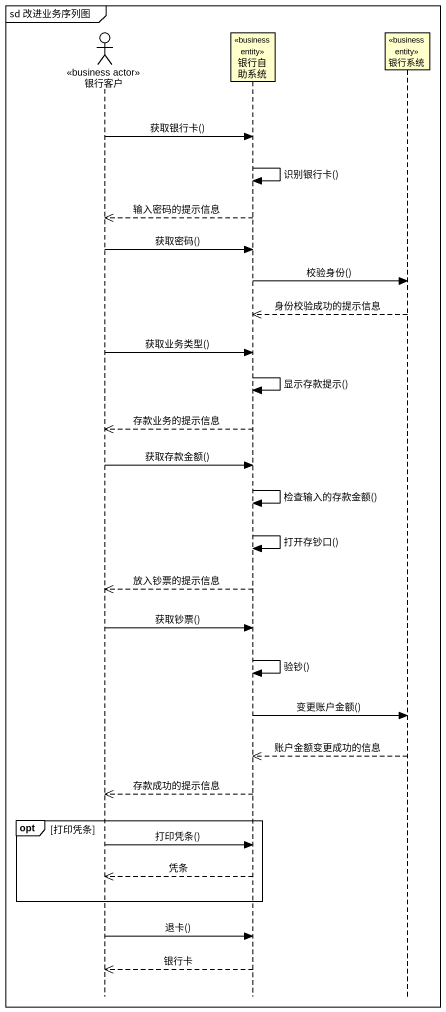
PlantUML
@startuml
mainframe sd 改进业务序列图
hide footbox
actor 银行客户 <<business actor>>
participant 银行自助系统 <<business entity>>
participant 银行系统 <<business entity>>

银行客户 -> 银行自助系统 : 获取银行卡()
银行自助系统 -> 银行自助系统 : 识别银行卡()
银行自助系统 -->> 银行客户 : 输入密码的提示信息
银行客户 -> 银行自助系统 : 获取密码()
银行自助系统 -> 银行系统 : 校验身份()
银行系统 -->> 银行自助系统 : 身份校验成功的提示信息
银行客户 -> 银行自助系统 : 获取业务类型()
银行自助系统 -> 银行自助系统 : 显示存款提示()
银行自助系统 -->> 银行客户 : 存款业务的提示信息
银行客户 -> 银行自助系统 : 获取存款金额()
银行自助系统 -> 银行自助系统 : 检查输入的存款金额()
银行自助系统 -> 银行自助系统 : 打开存钞口()
银行自助系统 -->> 银行客户 : 放入钞票的提示信息
银行客户 -> 银行自助系统 : 获取钞票()
银行自助系统 -> 银行自助系统 : 验钞()
银行自助系统 -> 银行系统 : 变更账户金额()
银行系统 -->> 银行自助系统 : 账户金额变更成功的信息
银行自助系统 -->> 银行客户 : 存款成功的提示信息
opt 打印凭条
  银行客户 -> 银行自助系统 : 打印凭条()
  银行自助系统 -->> 银行客户 : 凭条
end
银行客户 -> 银行自助系统 : 退卡()
银行自助系统 -->> 银行客户 : 银行卡
@enduml
